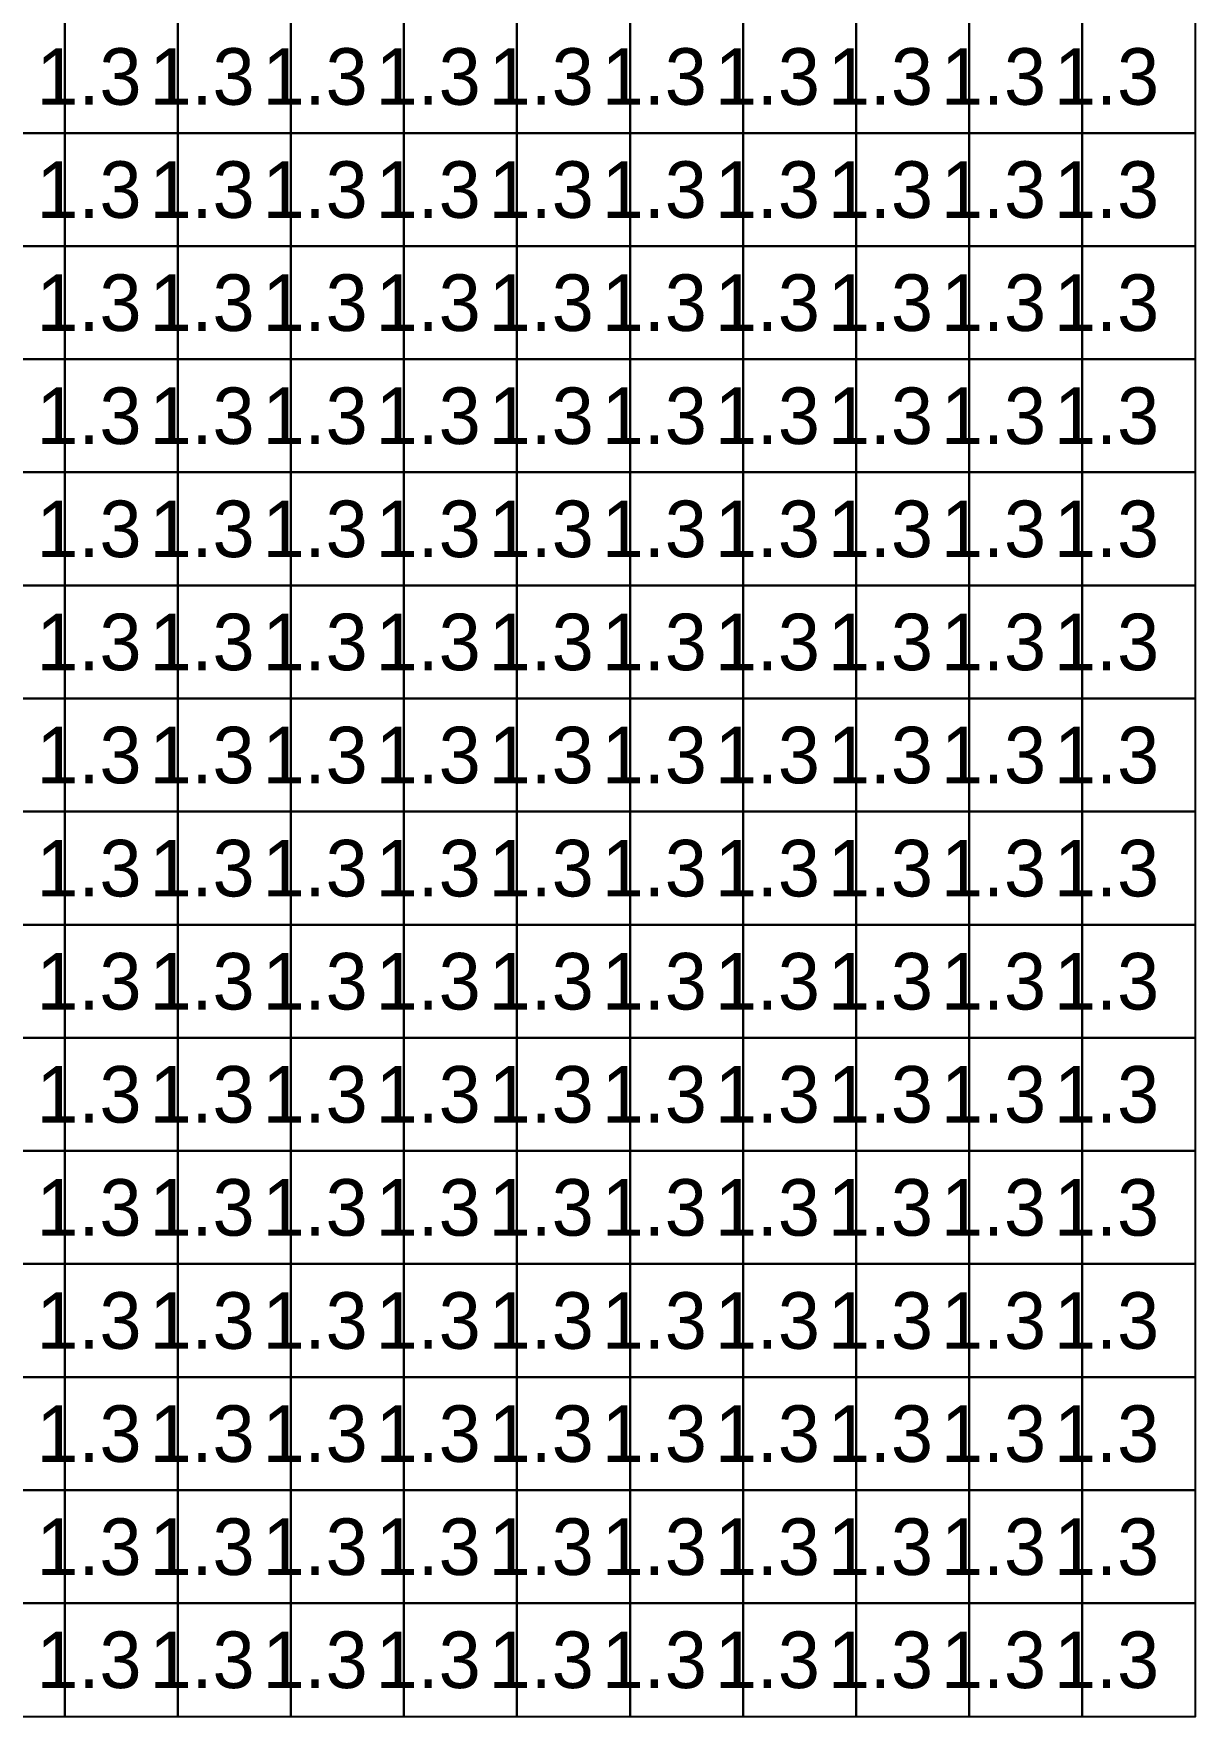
# Model space of a CAD drawing. Header units: metres. Extents: x -0.2 to 36.1, y -0.2 to 14.2.
# Drawn here: x 10.095 to 12.15, y -0.2 to 2.776 of the extents above; entities that cross this region are included whole.
import ezdxf

# ---------------------------------------------------------------- set-up
doc = ezdxf.new("R2010")
doc.units = ezdxf.units.M

msp = doc.modelspace()

# ---------------------------------------------------------------- linework, layer by layer
for points in [[(9.95, 2.6), (10.15, 2.6), (10.15, 2.8), (9.95, 2.8)], [(10.15, 2.6), (10.35, 2.6), (10.35, 2.8), (10.15, 2.8)], [(10.35, 2.6), (10.55, 2.6), (10.55, 2.8), (10.35, 2.8)], [(10.55, 2.6), (10.75, 2.6), (10.75, 2.8), (10.55, 2.8)], [(10.75, 2.6), (10.95, 2.6), (10.95, 2.8), (10.75, 2.8)], [(10.95, 2.6), (11.15, 2.6), (11.15, 2.8), (10.95, 2.8)], [(11.15, 2.6), (11.35, 2.6), (11.35, 2.8), (11.15, 2.8)], [(11.35, 2.6), (11.55, 2.6), (11.55, 2.8), (11.35, 2.8)], [(11.55, 2.6), (11.75, 2.6), (11.75, 2.8), (11.55, 2.8)], [(11.75, 2.6), (11.95, 2.6), (11.95, 2.8), (11.75, 2.8)], [(11.95, 2.6), (12.15, 2.6), (12.15, 2.8), (11.95, 2.8)], [(9.95, 2.4), (10.15, 2.4), (10.15, 2.6), (9.95, 2.6)], [(10.15, 2.4), (10.35, 2.4), (10.35, 2.6), (10.15, 2.6)], [(10.35, 2.4), (10.55, 2.4), (10.55, 2.6), (10.35, 2.6)], [(10.55, 2.4), (10.75, 2.4), (10.75, 2.6), (10.55, 2.6)], [(10.75, 2.4), (10.95, 2.4), (10.95, 2.6), (10.75, 2.6)], [(10.95, 2.4), (11.15, 2.4), (11.15, 2.6), (10.95, 2.6)], [(11.15, 2.4), (11.35, 2.4), (11.35, 2.6), (11.15, 2.6)], [(11.35, 2.4), (11.55, 2.4), (11.55, 2.6), (11.35, 2.6)], [(11.55, 2.4), (11.75, 2.4), (11.75, 2.6), (11.55, 2.6)], [(11.75, 2.4), (11.95, 2.4), (11.95, 2.6), (11.75, 2.6)], [(11.95, 2.4), (12.15, 2.4), (12.15, 2.6), (11.95, 2.6)], [(9.95, 2.2), (10.15, 2.2), (10.15, 2.4), (9.95, 2.4)], [(10.15, 2.2), (10.35, 2.2), (10.35, 2.4), (10.15, 2.4)], [(10.35, 2.2), (10.55, 2.2), (10.55, 2.4), (10.35, 2.4)], [(10.55, 2.2), (10.75, 2.2), (10.75, 2.4), (10.55, 2.4)], [(10.75, 2.2), (10.95, 2.2), (10.95, 2.4), (10.75, 2.4)], [(10.95, 2.2), (11.15, 2.2), (11.15, 2.4), (10.95, 2.4)], [(11.15, 2.2), (11.35, 2.2), (11.35, 2.4), (11.15, 2.4)], [(11.35, 2.2), (11.55, 2.2), (11.55, 2.4), (11.35, 2.4)], [(11.55, 2.2), (11.75, 2.2), (11.75, 2.4), (11.55, 2.4)], [(11.75, 2.2), (11.95, 2.2), (11.95, 2.4), (11.75, 2.4)], [(11.95, 2.2), (12.15, 2.2), (12.15, 2.4), (11.95, 2.4)], [(9.95, 2), (10.15, 2), (10.15, 2.2), (9.95, 2.2)], [(10.15, 2), (10.35, 2), (10.35, 2.2), (10.15, 2.2)], [(10.35, 2), (10.55, 2), (10.55, 2.2), (10.35, 2.2)], [(10.55, 2), (10.75, 2), (10.75, 2.2), (10.55, 2.2)], [(10.75, 2), (10.95, 2), (10.95, 2.2), (10.75, 2.2)], [(10.95, 2), (11.15, 2), (11.15, 2.2), (10.95, 2.2)], [(11.15, 2), (11.35, 2), (11.35, 2.2), (11.15, 2.2)], [(11.35, 2), (11.55, 2), (11.55, 2.2), (11.35, 2.2)], [(11.55, 2), (11.75, 2), (11.75, 2.2), (11.55, 2.2)], [(11.75, 2), (11.95, 2), (11.95, 2.2), (11.75, 2.2)], [(11.95, 2), (12.15, 2), (12.15, 2.2), (11.95, 2.2)], [(9.95, 1.8), (10.15, 1.8), (10.15, 2), (9.95, 2)], [(10.15, 1.8), (10.35, 1.8), (10.35, 2), (10.15, 2)], [(10.35, 1.8), (10.55, 1.8), (10.55, 2), (10.35, 2)], [(10.55, 1.8), (10.75, 1.8), (10.75, 2), (10.55, 2)], [(10.75, 1.8), (10.95, 1.8), (10.95, 2), (10.75, 2)], [(10.95, 1.8), (11.15, 1.8), (11.15, 2), (10.95, 2)], [(11.15, 1.8), (11.35, 1.8), (11.35, 2), (11.15, 2)], [(11.35, 1.8), (11.55, 1.8), (11.55, 2), (11.35, 2)], [(11.55, 1.8), (11.75, 1.8), (11.75, 2), (11.55, 2)], [(11.75, 1.8), (11.95, 1.8), (11.95, 2), (11.75, 2)], [(11.95, 1.8), (12.15, 1.8), (12.15, 2), (11.95, 2)], [(9.95, 1.6), (10.15, 1.6), (10.15, 1.8), (9.95, 1.8)], [(10.15, 1.6), (10.35, 1.6), (10.35, 1.8), (10.15, 1.8)], [(10.35, 1.6), (10.55, 1.6), (10.55, 1.8), (10.35, 1.8)], [(10.55, 1.6), (10.75, 1.6), (10.75, 1.8), (10.55, 1.8)], [(10.75, 1.6), (10.95, 1.6), (10.95, 1.8), (10.75, 1.8)], [(10.95, 1.6), (11.15, 1.6), (11.15, 1.8), (10.95, 1.8)], [(11.15, 1.6), (11.35, 1.6), (11.35, 1.8), (11.15, 1.8)], [(11.35, 1.6), (11.55, 1.6), (11.55, 1.8), (11.35, 1.8)], [(11.55, 1.6), (11.75, 1.6), (11.75, 1.8), (11.55, 1.8)], [(11.75, 1.6), (11.95, 1.6), (11.95, 1.8), (11.75, 1.8)], [(11.95, 1.6), (12.15, 1.6), (12.15, 1.8), (11.95, 1.8)], [(9.95, 1.4), (10.15, 1.4), (10.15, 1.6), (9.95, 1.6)], [(10.15, 1.4), (10.35, 1.4), (10.35, 1.6), (10.15, 1.6)], [(10.35, 1.4), (10.55, 1.4), (10.55, 1.6), (10.35, 1.6)], [(10.55, 1.4), (10.75, 1.4), (10.75, 1.6), (10.55, 1.6)], [(10.75, 1.4), (10.95, 1.4), (10.95, 1.6), (10.75, 1.6)], [(10.95, 1.4), (11.15, 1.4), (11.15, 1.6), (10.95, 1.6)], [(11.15, 1.4), (11.35, 1.4), (11.35, 1.6), (11.15, 1.6)], [(11.35, 1.4), (11.55, 1.4), (11.55, 1.6), (11.35, 1.6)], [(11.55, 1.4), (11.75, 1.4), (11.75, 1.6), (11.55, 1.6)], [(11.75, 1.4), (11.95, 1.4), (11.95, 1.6), (11.75, 1.6)], [(11.95, 1.4), (12.15, 1.4), (12.15, 1.6), (11.95, 1.6)], [(9.95, 1.2), (10.15, 1.2), (10.15, 1.4), (9.95, 1.4)], [(10.15, 1.2), (10.35, 1.2), (10.35, 1.4), (10.15, 1.4)], [(10.35, 1.2), (10.55, 1.2), (10.55, 1.4), (10.35, 1.4)], [(10.55, 1.2), (10.75, 1.2), (10.75, 1.4), (10.55, 1.4)], [(10.75, 1.2), (10.95, 1.2), (10.95, 1.4), (10.75, 1.4)], [(10.95, 1.2), (11.15, 1.2), (11.15, 1.4), (10.95, 1.4)], [(11.15, 1.2), (11.35, 1.2), (11.35, 1.4), (11.15, 1.4)], [(11.35, 1.2), (11.55, 1.2), (11.55, 1.4), (11.35, 1.4)], [(11.55, 1.2), (11.75, 1.2), (11.75, 1.4), (11.55, 1.4)], [(11.75, 1.2), (11.95, 1.2), (11.95, 1.4), (11.75, 1.4)], [(11.95, 1.2), (12.15, 1.2), (12.15, 1.4), (11.95, 1.4)], [(9.95, 1), (10.15, 1), (10.15, 1.2), (9.95, 1.2)], [(10.15, 1), (10.35, 1), (10.35, 1.2), (10.15, 1.2)], [(10.35, 1), (10.55, 1), (10.55, 1.2), (10.35, 1.2)], [(10.55, 1), (10.75, 1), (10.75, 1.2), (10.55, 1.2)], [(10.75, 1), (10.95, 1), (10.95, 1.2), (10.75, 1.2)], [(10.95, 1), (11.15, 1), (11.15, 1.2), (10.95, 1.2)], [(11.15, 1), (11.35, 1), (11.35, 1.2), (11.15, 1.2)], [(11.35, 1), (11.55, 1), (11.55, 1.2), (11.35, 1.2)], [(11.55, 1), (11.75, 1), (11.75, 1.2), (11.55, 1.2)], [(11.75, 1), (11.95, 1), (11.95, 1.2), (11.75, 1.2)], [(11.95, 1), (12.15, 1), (12.15, 1.2), (11.95, 1.2)], [(9.95, 0.8), (10.15, 0.8), (10.15, 1), (9.95, 1)], [(10.15, 0.8), (10.35, 0.8), (10.35, 1), (10.15, 1)], [(10.35, 0.8), (10.55, 0.8), (10.55, 1), (10.35, 1)], [(10.55, 0.8), (10.75, 0.8), (10.75, 1), (10.55, 1)], [(10.75, 0.8), (10.95, 0.8), (10.95, 1), (10.75, 1)], [(10.95, 0.8), (11.15, 0.8), (11.15, 1), (10.95, 1)], [(11.15, 0.8), (11.35, 0.8), (11.35, 1), (11.15, 1)], [(11.35, 0.8), (11.55, 0.8), (11.55, 1), (11.35, 1)], [(11.55, 0.8), (11.75, 0.8), (11.75, 1), (11.55, 1)], [(11.75, 0.8), (11.95, 0.8), (11.95, 1), (11.75, 1)], [(11.95, 0.8), (12.15, 0.8), (12.15, 1), (11.95, 1)], [(9.95, 0.6), (10.15, 0.6), (10.15, 0.8), (9.95, 0.8)], [(10.15, 0.6), (10.35, 0.6), (10.35, 0.8), (10.15, 0.8)], [(10.35, 0.6), (10.55, 0.6), (10.55, 0.8), (10.35, 0.8)], [(10.55, 0.6), (10.75, 0.6), (10.75, 0.8), (10.55, 0.8)], [(10.75, 0.6), (10.95, 0.6), (10.95, 0.8), (10.75, 0.8)], [(10.95, 0.6), (11.15, 0.6), (11.15, 0.8), (10.95, 0.8)], [(11.15, 0.6), (11.35, 0.6), (11.35, 0.8), (11.15, 0.8)], [(11.35, 0.6), (11.55, 0.6), (11.55, 0.8), (11.35, 0.8)], [(11.55, 0.6), (11.75, 0.6), (11.75, 0.8), (11.55, 0.8)], [(11.75, 0.6), (11.95, 0.6), (11.95, 0.8), (11.75, 0.8)], [(11.95, 0.6), (12.15, 0.6), (12.15, 0.8), (11.95, 0.8)], [(9.95, 0.4), (10.15, 0.4), (10.15, 0.6), (9.95, 0.6)], [(10.15, 0.4), (10.35, 0.4), (10.35, 0.6), (10.15, 0.6)], [(10.35, 0.4), (10.55, 0.4), (10.55, 0.6), (10.35, 0.6)], [(10.55, 0.4), (10.75, 0.4), (10.75, 0.6), (10.55, 0.6)], [(10.75, 0.4), (10.95, 0.4), (10.95, 0.6), (10.75, 0.6)], [(10.95, 0.4), (11.15, 0.4), (11.15, 0.6), (10.95, 0.6)], [(11.15, 0.4), (11.35, 0.4), (11.35, 0.6), (11.15, 0.6)], [(11.35, 0.4), (11.55, 0.4), (11.55, 0.6), (11.35, 0.6)], [(11.55, 0.4), (11.75, 0.4), (11.75, 0.6), (11.55, 0.6)], [(11.75, 0.4), (11.95, 0.4), (11.95, 0.6), (11.75, 0.6)], [(11.95, 0.4), (12.15, 0.4), (12.15, 0.6), (11.95, 0.6)], [(9.95, 0.2), (10.15, 0.2), (10.15, 0.4), (9.95, 0.4)], [(10.15, 0.2), (10.35, 0.2), (10.35, 0.4), (10.15, 0.4)], [(10.35, 0.2), (10.55, 0.2), (10.55, 0.4), (10.35, 0.4)], [(10.55, 0.2), (10.75, 0.2), (10.75, 0.4), (10.55, 0.4)], [(10.75, 0.2), (10.95, 0.2), (10.95, 0.4), (10.75, 0.4)], [(10.95, 0.2), (11.15, 0.2), (11.15, 0.4), (10.95, 0.4)], [(11.15, 0.2), (11.35, 0.2), (11.35, 0.4), (11.15, 0.4)], [(11.35, 0.2), (11.55, 0.2), (11.55, 0.4), (11.35, 0.4)], [(11.55, 0.2), (11.75, 0.2), (11.75, 0.4), (11.55, 0.4)], [(11.75, 0.2), (11.95, 0.2), (11.95, 0.4), (11.75, 0.4)], [(11.95, 0.2), (12.15, 0.2), (12.15, 0.4), (11.95, 0.4)], [(9.95, 0), (10.15, 0), (10.15, 0.2), (9.95, 0.2)], [(10.15, 0), (10.35, 0), (10.35, 0.2), (10.15, 0.2)], [(10.35, 0), (10.55, 0), (10.55, 0.2), (10.35, 0.2)], [(10.55, 0), (10.75, 0), (10.75, 0.2), (10.55, 0.2)], [(10.75, 0), (10.95, 0), (10.95, 0.2), (10.75, 0.2)], [(10.95, 0), (11.15, 0), (11.15, 0.2), (10.95, 0.2)], [(11.15, 0), (11.35, 0), (11.35, 0.2), (11.15, 0.2)], [(11.35, 0), (11.55, 0), (11.55, 0.2), (11.35, 0.2)], [(11.55, 0), (11.75, 0), (11.75, 0.2), (11.55, 0.2)], [(11.75, 0), (11.95, 0), (11.95, 0.2), (11.75, 0.2)], [(11.95, 0), (12.15, 0), (12.15, 0.2), (11.95, 0.2)], [(9.95, -0.2), (10.15, -0.2), (10.15, 0), (9.95, 0)], [(10.15, -0.2), (10.35, -0.2), (10.35, 0), (10.15, 0)], [(10.35, -0.2), (10.55, -0.2), (10.55, 0), (10.35, 0)], [(10.55, -0.2), (10.75, -0.2), (10.75, 0), (10.55, 0)], [(10.75, -0.2), (10.95, -0.2), (10.95, 0), (10.75, 0)], [(10.95, -0.2), (11.15, -0.2), (11.15, 0), (10.95, 0)], [(11.15, -0.2), (11.35, -0.2), (11.35, 0), (11.15, 0)], [(11.35, -0.2), (11.55, -0.2), (11.55, 0), (11.35, 0)], [(11.55, -0.2), (11.75, -0.2), (11.75, 0), (11.55, 0)], [(11.75, -0.2), (11.95, -0.2), (11.95, 0), (11.75, 0)], [(11.95, -0.2), (12.15, -0.2), (12.15, 0), (11.95, 0)]]:
    msp.add_3dface(points)

# ---------------------------------------------------------------- texts
at = {"layer": 'TEXT_LAYER'}
for p in [(10.1, 2.65), (10.3, 2.65), (10.5, 2.65), (10.7, 2.65), (10.9, 2.65), (11.1, 2.65), (11.3, 2.65), (11.5, 2.65), (11.7, 2.65), (11.9, 2.65), (10.1, 2.45), (10.3, 2.45), (10.5, 2.45), (10.7, 2.45), (10.9, 2.45), (11.1, 2.45), (11.3, 2.45), (11.5, 2.45), (11.7, 2.45), (11.9, 2.45), (10.1, 2.25), (10.3, 2.25), (10.5, 2.25), (10.7, 2.25), (10.9, 2.25), (11.1, 2.25), (11.3, 2.25), (11.5, 2.25), (11.7, 2.25), (11.9, 2.25), (10.1, 2.05), (10.3, 2.05), (10.5, 2.05), (10.7, 2.05), (10.9, 2.05), (11.1, 2.05), (11.3, 2.05), (11.5, 2.05), (11.7, 2.05), (11.9, 2.05), (10.1, 1.85), (10.3, 1.85), (10.5, 1.85), (10.7, 1.85), (10.9, 1.85), (11.1, 1.85), (11.3, 1.85), (11.5, 1.85), (11.7, 1.85), (11.9, 1.85), (10.1, 1.65), (10.3, 1.65), (10.5, 1.65), (10.7, 1.65), (10.9, 1.65), (11.1, 1.65), (11.3, 1.65), (11.5, 1.65), (11.7, 1.65), (11.9, 1.65), (10.1, 1.45), (10.3, 1.45), (10.5, 1.45), (10.7, 1.45), (10.9, 1.45), (11.1, 1.45), (11.3, 1.45), (11.5, 1.45), (11.7, 1.45), (11.9, 1.45), (10.1, 1.25), (10.3, 1.25), (10.5, 1.25), (10.7, 1.25), (10.9, 1.25), (11.1, 1.25), (11.3, 1.25), (11.5, 1.25), (11.7, 1.25), (11.9, 1.25), (10.1, 1.05), (10.3, 1.05), (10.5, 1.05), (10.7, 1.05), (10.9, 1.05), (11.1, 1.05), (11.3, 1.05), (11.5, 1.05), (11.7, 1.05), (11.9, 1.05), (10.1, 0.85), (10.3, 0.85), (10.5, 0.85), (10.7, 0.85), (10.9, 0.85), (11.1, 0.85), (11.3, 0.85), (11.5, 0.85), (11.7, 0.85), (11.9, 0.85), (10.1, 0.65), (10.3, 0.65), (10.5, 0.65), (10.7, 0.65), (10.9, 0.65), (11.1, 0.65), (11.3, 0.65), (11.5, 0.65), (11.7, 0.65), (11.9, 0.65), (10.1, 0.45), (10.3, 0.45), (10.5, 0.45), (10.7, 0.45), (10.9, 0.45), (11.1, 0.45), (11.3, 0.45), (11.5, 0.45), (11.7, 0.45), (11.9, 0.45), (10.1, 0.25), (10.3, 0.25), (10.5, 0.25), (10.7, 0.25), (10.9, 0.25), (11.1, 0.25), (11.3, 0.25), (11.5, 0.25), (11.7, 0.25), (11.9, 0.25), (10.1, 0.05), (10.3, 0.05), (10.5, 0.05), (10.7, 0.05), (10.9, 0.05), (11.1, 0.05), (11.3, 0.05), (11.5, 0.05), (11.7, 0.05), (11.9, 0.05), (10.1, -0.15), (10.3, -0.15), (10.5, -0.15), (10.7, -0.15), (10.9, -0.15), (11.1, -0.15), (11.3, -0.15), (11.5, -0.15), (11.7, -0.15), (11.9, -0.15)]:
    msp.add_text('1.3', height=0.1, dxfattribs=at).set_placement(p)

doc.saveas('drawing.dxf')
